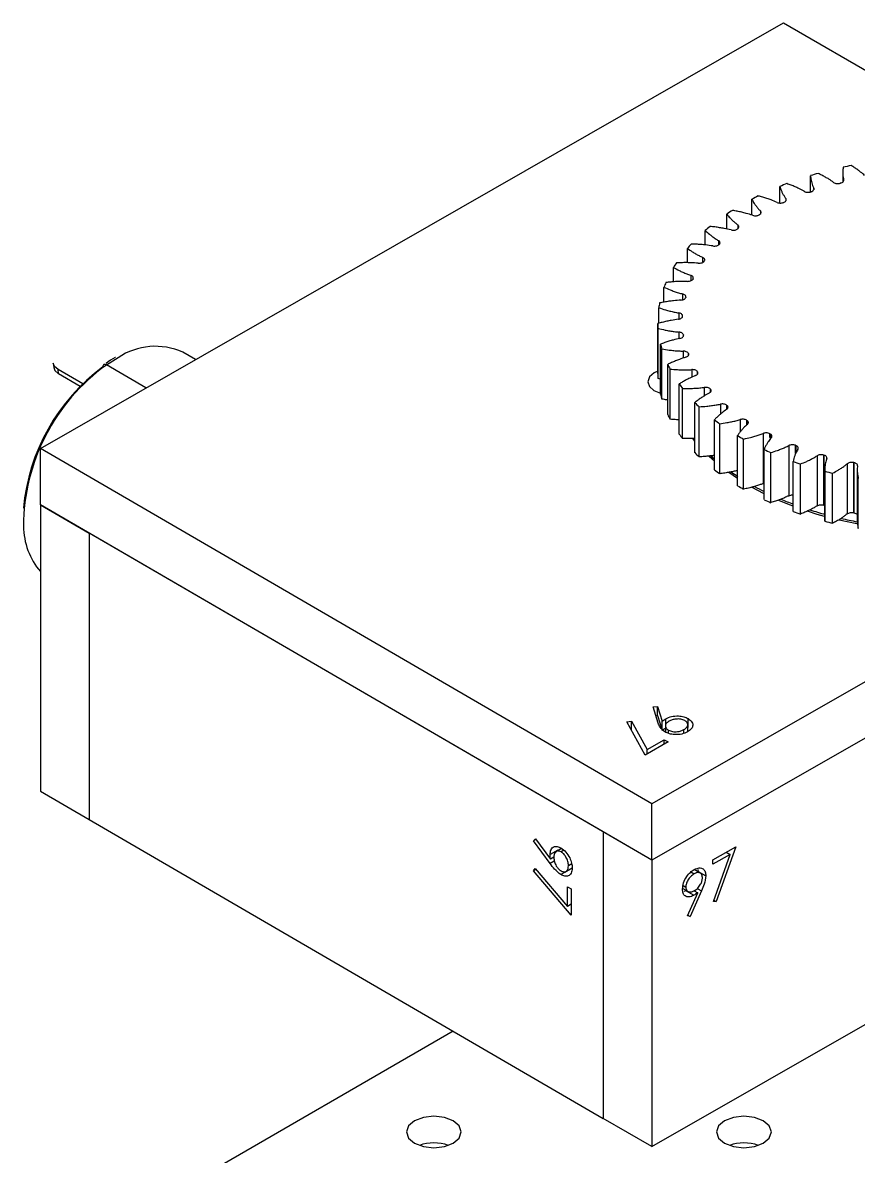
# Model space of a CAD drawing. Header units: millimetres. Extents: x 45 to 155, y 46 to 185.
# Drawn here: x 94.14 to 109.38, y 73.1 to 93.79 of the extents above; entities that cross this region are included whole.
import ezdxf

# ---------------------------------------------------------------- set-up
doc = ezdxf.new("R2010")
doc.units = ezdxf.units.MM

msp = doc.modelspace()

# ---------------------------------------------------------------- linework, layer by layer
at = {"color": 7, "linetype": 'Continuous', "lineweight": 25}
for p, q in [((94.461, 86.021), (108.019, 93.789)), ((108.019, 93.789), (112.459, 91.207)), ((109.1, 91.048), (109.1, 90.882)), ((108.511, 90.701), (108.511, 90.997)), ((109.116, 90.921), (109.116, 90.906)), ((107.953, 90.499), (107.953, 90.802)), ((108.569, 90.77), (108.569, 90.739)), ((107.442, 90.278), (107.442, 90.567)), ((108.06, 90.58), (108.06, 90.538)), ((106.985, 90.024), (106.985, 90.298)), ((107.596, 90.355), (107.596, 90.298)), ((106.591, 89.734), (106.591, 89.997)), ((107.184, 90.099), (107.184, 90.028)), ((106.831, 89.814), (106.831, 89.744)), ((106.265, 89.41), (106.265, 89.67)), ((106.543, 89.506), (106.543, 89.425)), ((106.013, 89.061), (106.013, 89.323)), ((106.325, 89.18), (106.325, 89.079)), ((105.838, 88.69), (105.838, 88.96)), ((106.178, 88.84), (106.178, 88.732)), ((105.743, 88.304), (105.743, 88.587)), ((106.107, 88.493), (106.107, 88.38)), ((105.726, 87.385), (105.726, 88.299)), ((105.73, 87.295), (105.73, 88.21)), ((106.111, 88.143), (106.111, 88.024)), ((105.775, 87.009), (105.775, 87.923)), ((106.195, 88.074), (106.195, 88.091)), ((97.289, 87.642), (97.058, 87.776)), ((105.799, 86.92), (105.799, 87.835)), ((106.191, 87.796), (106.191, 87.67)), ((106.286, 87.723), (106.286, 87.751)), ((106.287, 87.748), (106.287, 87.732)), ((94.697, 87.577), (94.705, 87.5)), ((95.666, 87.543), (95.881, 87.677)), ((96.385, 87.124), (95.666, 87.543)), ((105.906, 86.639), (105.906, 87.554)), ((95.234, 87.198), (94.784, 87.459)), ((94.792, 87.382), (94.784, 87.459)), ((95.188, 87.152), (94.792, 87.382)), ((119.172, 87.302), (105.614, 79.534)), ((105.949, 86.553), (105.949, 87.468)), ((106.347, 87.458), (106.347, 87.32)), ((106.45, 87.378), (106.45, 87.42)), ((106.452, 87.417), (106.452, 87.38)), ((106.116, 86.282), (106.116, 87.197)), ((106.177, 86.2), (106.177, 87.115)), ((106.574, 87.134), (106.574, 86.98)), ((106.685, 87.046), (106.685, 87.103)), ((106.687, 87.1), (106.687, 87.049)), ((105.655, 87.078), (105.775, 87.031)), ((106.402, 85.943), (106.402, 86.858)), ((106.48, 85.866), (106.48, 86.781)), ((106.87, 86.828), (106.87, 86.649)), ((106.986, 86.738), (106.986, 86.806)), ((106.989, 86.804), (106.989, 86.741)), ((106.759, 85.628), (106.759, 86.542)), ((106.854, 85.557), (106.854, 86.471)), ((107.23, 86.547), (107.23, 86.321)), ((107.35, 86.45), (107.35, 86.533)), ((107.354, 86.531), (107.354, 86.46)), ((119.172, 86.273), (105.614, 78.505)), ((107.648, 86.294), (107.648, 85.379)), ((107.77, 86.221), (107.77, 86.289)), ((107.774, 86.287), (107.774, 86.188)), ((106.402, 86.153), (106.365, 86.199)), ((106.402, 86.204), (106.394, 86.204)), ((107.182, 85.341), (107.182, 86.255)), ((107.291, 85.277), (107.291, 86.192)), ((108.117, 86.073), (108.117, 85.158)), ((108.24, 85.925), (108.24, 86.077)), ((108.245, 86.075), (108.245, 85.937)), ((105.614, 79.534), (94.461, 86.021)), ((94.461, 84.993), (94.461, 86.021)), ((106.759, 85.787), (106.661, 85.876)), ((107.664, 85.086), (107.664, 86.001)), ((107.786, 85.031), (107.786, 85.945)), ((108.632, 85.887), (108.632, 84.973)), ((108.752, 84.986), (108.752, 85.9)), ((108.757, 85.899), (108.757, 84.984)), ((108.197, 84.869), (108.197, 85.783)), ((108.33, 84.823), (108.33, 85.737)), ((109.182, 85.741), (109.182, 84.826)), ((109.299, 84.848), (109.299, 85.762)), ((109.304, 85.761), (109.304, 84.847)), ((107.182, 85.47), (107.023, 85.579)), ((108.773, 84.691), (108.773, 85.606)), ((108.915, 84.655), (108.915, 85.57)), ((109.363, 85.63), (109.363, 84.716)), ((109.383, 84.557), (109.383, 85.472)), ((107.648, 85.379), (107.664, 85.383)), ((105.614, 78.505), (94.461, 84.993)), ((94.461, 84.993), (95.349, 84.476)), ((94.461, 84.993), (94.461, 79.767)), ((108.757, 84.984), (108.773, 84.977)), ((108.773, 84.712), (108.773, 84.691)), ((104.727, 79.022), (95.349, 84.476)), ((95.349, 84.476), (95.349, 79.251)), ((105.64, 81.303), (105.722, 81.311)), ((105.734, 81.008), (105.64, 81.303)), ((105.722, 81.311), (105.807, 81.045)), ((105.722, 81.148), (105.722, 81.311)), ((105.691, 81.144), (105.722, 81.148)), ((105.722, 81.148), (105.807, 80.881)), ((106.279, 80.928), (106.279, 81.091)), ((105.163, 81.029), (105.245, 81.043)), ((105.496, 80.426), (105.163, 81.029)), ((105.245, 81.043), (105.53, 80.524)), ((105.245, 80.882), (105.245, 81.043)), ((105.614, 73.28), (119.172, 81.047)), ((105.807, 80.881), (105.807, 81.045)), ((105.864, 80.978), (105.864, 80.844)), ((105.873, 80.979), (105.873, 81.088)), ((106.203, 80.824), (106.203, 80.89)), ((106.272, 80.851), (106.272, 81.004)), ((105.53, 80.524), (105.844, 80.704)), ((105.844, 80.704), (105.912, 80.664)), ((105.844, 80.625), (105.844, 80.704)), ((105.918, 80.822), (105.918, 80.881)), ((105.912, 80.664), (105.496, 80.426)), ((105.53, 80.445), (105.53, 80.524)), ((94.461, 79.767), (95.349, 79.251)), ((105.614, 78.505), (105.614, 79.534)), ((95.349, 79.251), (104.727, 73.796)), ((105.614, 78.505), (104.727, 79.022)), ((104.727, 79.022), (104.727, 73.796)), ((103.459, 78.862), (103.492, 78.898)), ((103.501, 78.886), (103.459, 78.862)), ((103.761, 78.447), (103.459, 78.862)), ((103.492, 78.898), (103.765, 78.523)), ((103.902, 78.69), (103.76, 78.608)), ((103.971, 78.721), (103.858, 78.656)), ((103.902, 78.681), (103.902, 78.69)), ((104.011, 78.687), (103.962, 78.659)), ((106.731, 78.514), (107.147, 78.752)), ((107.044, 78.613), (106.731, 78.434)), ((106.739, 77.754), (107.044, 78.613)), ((107.147, 78.752), (106.791, 77.751)), ((106.975, 78.654), (107.044, 78.613)), ((103.837, 78.491), (103.761, 78.447)), ((103.829, 78.56), (103.765, 78.523)), ((104.154, 78.441), (104.095, 78.407)), ((105.614, 78.505), (105.614, 73.28)), ((106.731, 78.434), (106.731, 78.514)), ((103.459, 78.314), (103.487, 78.357)), ((103.503, 78.339), (103.459, 78.314)), ((104.147, 77.504), (103.459, 78.314)), ((103.487, 78.357), (104.078, 77.663)), ((104.1, 78.324), (103.958, 78.243)), ((104.031, 78.291), (104.164, 78.367)), ((106.329, 78.292), (106.388, 78.257)), ((106.521, 78.26), (106.388, 78.337)), ((106.454, 78.34), (106.46, 78.302)), ((106.46, 78.302), (106.601, 78.22)), ((104.078, 77.663), (104.078, 78.023)), ((104.078, 78.023), (104.147, 77.983)), ((106.179, 77.993), (106.291, 77.928)), ((106.188, 78.045), (106.237, 78.016)), ((106.446, 77.992), (106.523, 77.947)), ((104.147, 77.983), (104.147, 77.504)), ((106.242, 77.948), (106.198, 77.933)), ((106.249, 77.952), (106.242, 77.948)), ((106.242, 77.948), (106.383, 77.866)), ((106.266, 77.489), (106.454, 77.912)), ((106.523, 77.947), (106.315, 77.478)), ((106.39, 77.95), (106.454, 77.912)), ((104.147, 77.702), (104.078, 77.663)), ((106.791, 77.751), (106.739, 77.754)), ((106.747, 77.776), (106.791, 77.751)), ((106.315, 77.478), (106.266, 77.489)), ((106.272, 77.502), (106.315, 77.478)), ((101.994, 75.385), (79.72, 62.526)), ((105.614, 73.28), (104.727, 73.796))]:
    msp.add_line(p, q, dxfattribs=at)
at = {"color": 7, "linetype": 'Continuous', "lineweight": 25, "flags": 128}
for points in [[(94.784, 87.459), (94.72, 87.517), (94.697, 87.577)], [(95.666, 87.543), (95.652, 87.549), (95.639, 87.552), (95.628, 87.552), (95.618, 87.549), (95.61, 87.543), (95.605, 87.533), (95.603, 87.521), (95.603, 87.507)], [(94.705, 87.5), (94.727, 87.441), (94.792, 87.382)], [(105.726, 87.428), (105.657, 87.397), (105.572, 87.324), (105.542, 87.238), (105.571, 87.151), (105.655, 87.078)], [(107.664, 85.195), (107.655, 85.2), (107.448, 85.309)], [(108.197, 84.964), (108.125, 84.992), (107.931, 85.072)], [(108.768, 84.779), (108.635, 84.817), (108.457, 84.873)], [(109.355, 84.643), (109.177, 84.679), (109.033, 84.711)], [(101.994, 73.344), (102.102, 73.437), (102.14, 73.548), (102.102, 73.658), (101.994, 73.752), (101.831, 73.814), (101.64, 73.836), (101.449, 73.814), (101.286, 73.752), (101.178, 73.658), (101.14, 73.548), (101.178, 73.437), (101.286, 73.344), (101.449, 73.281), (101.64, 73.259), (101.831, 73.281), (101.994, 73.344)], [(107.65, 73.344), (107.759, 73.437), (107.797, 73.548), (107.759, 73.658), (107.65, 73.752), (107.488, 73.814), (107.297, 73.836), (107.106, 73.814), (106.943, 73.752), (106.835, 73.658), (106.797, 73.548), (106.835, 73.437), (106.943, 73.344), (107.106, 73.281), (107.297, 73.259), (107.488, 73.281), (107.65, 73.344)]]:
    msp.add_lwpolyline(points, dxfattribs=at)
at = {"color": 7, "linetype": 'Continuous', "lineweight": 25}
for centre, radius, start, end in [((110.607, 84.069), 7.239, 105.6918, 106.833), ((110.794, 83.319), 8.012, 101.0877, 102.1543), ((110.319, 84.918), 6.342, 110.6577, 111.9042), ((110.731, 84.08), 6.984, 103.8802, 103.9246), ((109.934, 85.782), 5.396, 116.1233, 117.5115), ((110.515, 84.819), 6.213, 108.6923, 108.7403), ((110.205, 85.611), 5.362, 113.9481, 114.0011), ((109.475, 86.582), 4.473, 122.2532, 123.8263), ((109.817, 86.379), 4.501, 119.8014, 119.861), ((108.977, 87.256), 3.634, 129.2394, 131.0462), ((109.375, 87.059), 3.69, 126.4342, 126.5022), ((108.486, 87.766), 2.926, 137.2886, 139.3764), ((108.918, 87.603), 2.979, 134.0502, 134.1287), ((108.048, 88.099), 2.375, 146.5808, 148.9798), ((108.488, 87.987), 2.402, 142.8467, 142.9372), ((107.71, 88.273), 1.994, 157.1822, 159.8778), ((108.129, 88.215), 1.976, 152.9465, 153.0496), ((107.879, 88.316), 1.706, 164.284, 164.3977), ((107.508, 88.333), 1.783, 168.9214, 171.8261), ((107.764, 88.338), 1.589, 176.4923, 176.6115), ((107.462, 88.339), 1.737, 181.3061, 184.2613), ((107.58, 88.36), 1.857, 193.6108, 196.4381), ((107.797, 88.343), 1.622, 188.9133, 189.0309), ((96.557, 86.678), 1.206, 65.4592, 124.098), ((107.975, 88.393), 1.807, 200.8074, 200.9169), ((97.808, 84.58), 3.656, 125.8644, 179.6625), ((97.742, 84.605), 3.605, 126.4044, 174.8488), ((107.846, 88.464), 2.143, 205.1414, 207.7105), ((107.462, 87.424), 1.737, 181.3061, 184.2613), ((108.278, 88.546), 2.147, 211.6295, 211.7271), ((108.234, 88.706), 2.6, 215.4728, 217.7312), ((108.674, 88.842), 2.642, 221.1536, 221.2386), ((107.58, 87.446), 1.857, 193.6108, 196.4381), ((108.701, 89.117), 3.224, 224.4936, 226.4506), ((109.121, 89.298), 3.282, 229.4126, 229.4861), ((107.846, 87.55), 2.143, 205.1414, 207.7105), ((109.202, 89.703), 3.995, 232.3036, 233.9998), ((109.577, 89.907), 4.042, 236.5732, 236.6372), ((108.234, 87.791), 2.6, 215.4728, 217.7312), ((109.999, 90.633), 4.883, 242.8413, 242.8977), ((109.687, 90.44), 4.878, 239.0936, 240.5784), ((110.354, 91.421), 5.747, 248.4127, 248.4633), ((108.701, 88.203), 3.224, 224.4936, 226.4506), ((108.956, 88.354), 3.348, 227.5033, 228.9779), ((110.117, 91.278), 5.82, 245.0694, 246.3894), ((110.623, 92.199), 6.571, 253.4573, 253.5035), ((110.46, 92.145), 6.753, 250.4178, 251.6132), ((110.799, 92.891), 7.285, 258.1172, 258.1604), ((109.202, 88.789), 3.995, 232.3036, 233.9998), ((109.461, 89.007), 4.173, 234.9192, 236.9041), ((110.703, 92.96), 7.604, 255.2974, 256.4019), ((109.687, 89.526), 4.878, 239.0936, 240.5784), ((109.924, 89.788), 5.082, 241.3883, 243.5915), ((110.117, 90.363), 5.82, 245.0694, 246.3894), ((110.317, 90.649), 6.029, 247.1158, 249.4091), ((110.46, 91.231), 6.753, 250.4178, 251.6132), ((110.607, 91.487), 6.916, 252.2731, 254.6877), ((110.623, 91.285), 6.571, 253.4573, 253.5035), ((110.799, 91.977), 7.285, 258.1172, 258.1604), ((110.703, 92.046), 7.604, 255.2974, 256.4019), ((110.792, 92.215), 7.667, 257.0117, 259.2658), ((95.487, 84.628), 1.336, 181.1369, 219.8323), ((101.64, 72.539), 0.809, 70.9084, 109.0916), ((107.297, 72.539), 0.809, 70.9084, 109.0916)]:
    msp.add_arc(centre, radius, start, end, dxfattribs=at)
for points, knots in [([(108.932, 90.876), (108.904, 90.896), (108.857, 90.928), (108.784, 90.97), (108.719, 91.005), (108.673, 91.027), (108.649, 91.038)], [0, 0, 0, 0, 0.333841, 0.553288, 0.775352, 1, 1, 1, 1]), ([(109.107, 91.151), (109.104, 91.125), (109.099, 91.081), (109.1, 91.021), (109.104, 90.971), (109.112, 90.938), (109.116, 90.921)], [0, 0, 0, 0, 0.346045, 0.566676, 0.784673, 1, 1, 1, 1]), ([(109.499, 91), (109.475, 91.022), (109.436, 91.058), (109.372, 91.105), (109.315, 91.144), (109.274, 91.169), (109.253, 91.181)], [0, 0, 0, 0, 0.333841, 0.553288, 0.775352, 1, 1, 1, 1]), ([(108.397, 90.712), (108.365, 90.729), (108.311, 90.758), (108.229, 90.795), (108.157, 90.824), (108.107, 90.843), (108.081, 90.852)], [0, 0, 0, 0, 0.333841, 0.553288, 0.775352, 1, 1, 1, 1]), ([(108.511, 90.997), (108.514, 90.971), (108.518, 90.927), (108.532, 90.868), (108.547, 90.818), (108.562, 90.786), (108.569, 90.77)], [0, 0, 0, 0, 0.346045, 0.566676, 0.784673, 1, 1, 1, 1]), ([(108.932, 90.876), (108.941, 90.871), (108.958, 90.86), (108.991, 90.854), (109.023, 90.853), (109.042, 90.856), (109.051, 90.858)], [0, 0, 0, 0, 0.279839, 0.559383, 0.779667, 1, 1, 1, 1]), ([(109.056, 90.859), (109.067, 90.863), (109.088, 90.87), (109.108, 90.887), (109.117, 90.904), (109.116, 90.916), (109.116, 90.921)], [0, 0, 0, 0, 0.279839, 0.559383, 0.779667, 1, 1, 1, 1]), ([(107.902, 90.51), (107.866, 90.525), (107.806, 90.55), (107.717, 90.58), (107.639, 90.604), (107.585, 90.619), (107.558, 90.626)], [0, 0, 0, 0, 0.333841, 0.553288, 0.775352, 1, 1, 1, 1]), ([(107.953, 90.802), (107.961, 90.776), (107.975, 90.733), (108.002, 90.675), (108.028, 90.627), (108.049, 90.596), (108.06, 90.58)], [0, 0, 0, 0, 0.346045, 0.566676, 0.784673, 1, 1, 1, 1]), ([(108.397, 90.712), (108.407, 90.707), (108.426, 90.698), (108.46, 90.694), (108.492, 90.695), (108.51, 90.7), (108.519, 90.703)], [0, 0, 0, 0, 0.2798384, 0.5593834, 0.7796671, 1, 1, 1, 1]), ([(108.524, 90.704), (108.533, 90.709), (108.553, 90.717), (108.569, 90.735), (108.575, 90.753), (108.571, 90.764), (108.569, 90.77)], [0, 0, 0, 0, 0.279839, 0.559383, 0.779667, 1, 1, 1, 1]), ([(107.442, 90.567), (107.456, 90.542), (107.478, 90.5), (107.518, 90.445), (107.554, 90.399), (107.582, 90.37), (107.596, 90.355)], [0, 0, 0, 0, 0.346045, 0.566676, 0.784673, 1, 1, 1, 1]), ([(107.902, 90.51), (107.912, 90.506), (107.933, 90.499), (107.968, 90.497), (108, 90.501), (108.016, 90.507), (108.024, 90.51)], [0, 0, 0, 0, 0.279838, 0.559384, 0.779667, 1, 1, 1, 1]), ([(108.029, 90.512), (108.038, 90.517), (108.056, 90.527), (108.067, 90.546), (108.069, 90.564), (108.063, 90.575), (108.06, 90.58)], [0, 0, 0, 0, 0.279838, 0.559384, 0.779667, 1, 1, 1, 1]), ([(106.985, 90.298), (107.005, 90.273), (107.036, 90.234), (107.087, 90.181), (107.133, 90.139), (107.167, 90.112), (107.184, 90.099)], [0, 0, 0, 0, 0.346045, 0.566676, 0.784673, 1, 1, 1, 1]), ([(107.454, 90.274), (107.415, 90.287), (107.351, 90.307), (107.256, 90.331), (107.173, 90.349), (107.117, 90.359), (107.088, 90.365)], [0, 0, 0, 0, 0.333841, 0.553288, 0.775352, 1, 1, 1, 1]), ([(107.454, 90.274), (107.465, 90.271), (107.488, 90.265), (107.523, 90.266), (107.553, 90.272), (107.568, 90.279), (107.576, 90.283)], [0, 0, 0, 0, 0.279838, 0.559384, 0.779667, 1, 1, 1, 1]), ([(107.58, 90.285), (107.588, 90.291), (107.603, 90.302), (107.611, 90.322), (107.608, 90.34), (107.6, 90.35), (107.596, 90.355)], [0, 0, 0, 0, 0.279838, 0.559384, 0.779667, 1, 1, 1, 1]), ([(106.591, 89.997), (106.615, 89.975), (106.655, 89.938), (106.717, 89.889), (106.772, 89.85), (106.812, 89.826), (106.831, 89.814)], [0, 0, 0, 0, 0.3460446, 0.5666762, 0.7846733, 1, 1, 1, 1]), ([(107.061, 90.008), (107.02, 90.017), (106.952, 90.033), (106.852, 90.049), (106.766, 90.062), (106.708, 90.068), (106.678, 90.071)], [0, 0, 0, 0, 0.333841, 0.553288, 0.775352, 1, 1, 1, 1]), ([(107.061, 90.008), (107.073, 90.006), (107.097, 90.001), (107.132, 90.005), (107.16, 90.013), (107.174, 90.021), (107.18, 90.025)], [0, 0, 0, 0, 0.279838, 0.559384, 0.779667, 1, 1, 1, 1]), ([(107.184, 90.028), (107.19, 90.034), (107.203, 90.046), (107.206, 90.066), (107.2, 90.084), (107.189, 90.094), (107.184, 90.099)], [0, 0, 0, 0, 0.279838, 0.559384, 0.779667, 1, 1, 1, 1]), ([(106.846, 89.744), (106.852, 89.75), (106.862, 89.763), (106.861, 89.784), (106.85, 89.801), (106.838, 89.81), (106.831, 89.814)], [0, 0, 0, 0, 0.279838, 0.559383, 0.779667, 1, 1, 1, 1]), ([(106.265, 89.67), (106.294, 89.65), (106.342, 89.616), (106.414, 89.572), (106.477, 89.538), (106.521, 89.517), (106.543, 89.506)], [0, 0, 0, 0, 0.346045, 0.566676, 0.784673, 1, 1, 1, 1]), ([(106.729, 89.715), (106.686, 89.721), (106.615, 89.732), (106.513, 89.741), (106.425, 89.747), (106.366, 89.749), (106.336, 89.75)], [0, 0, 0, 0, 0.333841, 0.553288, 0.775352, 1, 1, 1, 1]), ([(106.729, 89.715), (106.742, 89.714), (106.766, 89.711), (106.8, 89.717), (106.826, 89.727), (106.838, 89.736), (106.843, 89.741)], [0, 0, 0, 0, 0.279838, 0.559383, 0.779667, 1, 1, 1, 1]), ([(106.464, 89.401), (106.42, 89.404), (106.346, 89.409), (106.243, 89.411), (106.155, 89.41), (106.095, 89.408), (106.066, 89.407)], [0, 0, 0, 0, 0.333841, 0.553288, 0.775352, 1, 1, 1, 1]), ([(106.464, 89.401), (106.476, 89.4), (106.501, 89.399), (106.533, 89.408), (106.557, 89.42), (106.567, 89.43), (106.571, 89.434)], [0, 0, 0, 0, 0.279839, 0.559383, 0.779667, 1, 1, 1, 1]), ([(106.574, 89.438), (106.577, 89.444), (106.585, 89.458), (106.579, 89.478), (106.565, 89.495), (106.551, 89.502), (106.543, 89.506)], [0, 0, 0, 0, 0.2798386, 0.5593834, 0.779667, 1, 1, 1, 1]), ([(106.013, 89.323), (106.046, 89.304), (106.101, 89.274), (106.182, 89.236), (106.251, 89.206), (106.3, 89.189), (106.325, 89.18)], [0, 0, 0, 0, 0.346045, 0.566676, 0.784673, 1, 1, 1, 1]), ([(106.369, 89.114), (106.371, 89.121), (106.376, 89.135), (106.366, 89.155), (106.348, 89.17), (106.332, 89.177), (106.325, 89.18)], [0, 0, 0, 0, 0.279839, 0.559383, 0.779667, 1, 1, 1, 1]), ([(105.838, 88.96), (105.875, 88.944), (105.935, 88.918), (106.024, 88.886), (106.1, 88.861), (106.152, 88.847), (106.178, 88.84)], [0, 0, 0, 0, 0.346045, 0.566676, 0.784673, 1, 1, 1, 1]), ([(106.268, 89.069), (106.224, 89.069), (106.15, 89.07), (106.047, 89.064), (105.96, 89.057), (105.901, 89.05), (105.872, 89.047)], [0, 0, 0, 0, 0.333841, 0.553288, 0.775352, 1, 1, 1, 1]), ([(106.268, 89.069), (106.281, 89.07), (106.305, 89.071), (106.336, 89.081), (106.357, 89.095), (106.364, 89.106), (106.368, 89.111)], [0, 0, 0, 0, 0.2798391, 0.5593831, 0.7796667, 1, 1, 1, 1]), ([(106.146, 88.727), (106.158, 88.728), (106.183, 88.731), (106.21, 88.743), (106.229, 88.759), (106.234, 88.77), (106.236, 88.775)], [0, 0, 0, 0, 0.27984, 0.559383, 0.779666, 1, 1, 1, 1]), ([(106.237, 88.778), (106.237, 88.785), (106.239, 88.8), (106.225, 88.818), (106.204, 88.832), (106.187, 88.838), (106.178, 88.84)], [0, 0, 0, 0, 0.2798395, 0.5593829, 0.7796664, 1, 1, 1, 1]), ([(105.743, 88.587), (105.783, 88.574), (105.849, 88.552), (105.944, 88.527), (106.024, 88.508), (106.079, 88.498), (106.107, 88.493)], [0, 0, 0, 0, 0.346045, 0.566676, 0.784673, 1, 1, 1, 1]), ([(106.146, 88.727), (106.102, 88.724), (106.029, 88.718), (105.928, 88.705), (105.843, 88.692), (105.786, 88.681), (105.758, 88.676)], [0, 0, 0, 0, 0.333841, 0.553288, 0.775352, 1, 1, 1, 1]), ([(106.1, 88.378), (106.057, 88.372), (105.985, 88.361), (105.888, 88.341), (105.806, 88.321), (105.753, 88.307), (105.726, 88.299)], [0, 0, 0, 0, 0.333841, 0.553288, 0.775352, 1, 1, 1, 1]), ([(106.1, 88.378), (106.111, 88.38), (106.135, 88.385), (106.16, 88.399), (106.175, 88.416), (106.177, 88.427), (106.178, 88.432)], [0, 0, 0, 0, 0.27984, 0.559382, 0.779666, 1, 1, 1, 1]), ([(106.178, 88.436), (106.177, 88.443), (106.176, 88.457), (106.158, 88.474), (106.134, 88.487), (106.116, 88.491), (106.107, 88.493)], [0, 0, 0, 0, 0.27984, 0.559383, 0.779666, 1, 1, 1, 1]), ([(105.73, 88.21), (105.773, 88.2), (105.843, 88.183), (105.942, 88.165), (106.026, 88.152), (106.083, 88.146), (106.111, 88.143)], [0, 0, 0, 0, 0.346045, 0.566676, 0.784673, 1, 1, 1, 1]), ([(106.195, 88.091), (106.192, 88.098), (106.187, 88.112), (106.166, 88.128), (106.139, 88.139), (106.121, 88.142), (106.111, 88.143)], [0, 0, 0, 0, 0.27984, 0.559382, 0.779666, 1, 1, 1, 1]), ([(106.129, 88.028), (106.088, 88.019), (106.019, 88.003), (105.928, 87.976), (105.85, 87.951), (105.8, 87.933), (105.775, 87.923)], [0, 0, 0, 0, 0.333841, 0.553288, 0.775352, 1, 1, 1, 1]), ([(106.129, 88.028), (106.14, 88.031), (106.163, 88.038), (106.184, 88.054), (106.195, 88.071), (106.195, 88.082), (106.195, 88.088)], [0, 0, 0, 0, 0.27984, 0.559383, 0.779666, 1, 1, 1, 1]), ([(105.799, 87.835), (105.844, 87.828), (105.916, 87.817), (106.019, 87.806), (106.105, 87.799), (106.163, 87.797), (106.191, 87.796)], [0, 0, 0, 0, 0.346045, 0.566676, 0.784673, 1, 1, 1, 1]), ([(106.286, 87.751), (106.282, 87.758), (106.274, 87.771), (106.249, 87.786), (106.22, 87.794), (106.201, 87.796), (106.191, 87.796)], [0, 0, 0, 0, 0.27984, 0.559383, 0.779666, 1, 1, 1, 1]), ([(106.234, 87.684), (106.245, 87.688), (106.266, 87.696), (106.283, 87.713), (106.291, 87.731), (106.288, 87.742), (106.287, 87.748)], [0, 0, 0, 0, 0.279839, 0.559383, 0.779666, 1, 1, 1, 1]), ([(95.83, 87.681), (95.828, 87.68), (95.771, 87.654), (95.714, 87.612), (95.66, 87.571)], [0, 0, 0, 0, 0.045926, 1, 1, 1, 1]), ([(106.234, 87.684), (106.195, 87.672), (106.131, 87.651), (106.046, 87.617), (105.975, 87.587), (105.929, 87.565), (105.906, 87.554)], [0, 0, 0, 0, 0.333841, 0.553288, 0.775352, 1, 1, 1, 1]), ([(105.949, 87.468), (105.994, 87.464), (106.069, 87.459), (106.173, 87.455), (106.26, 87.455), (106.318, 87.457), (106.347, 87.458)], [0, 0, 0, 0, 0.346045, 0.566676, 0.784673, 1, 1, 1, 1]), ([(106.414, 87.35), (106.378, 87.335), (106.318, 87.31), (106.241, 87.27), (106.177, 87.235), (106.136, 87.21), (106.116, 87.197)], [0, 0, 0, 0, 0.333841, 0.553288, 0.775352, 1, 1, 1, 1]), ([(106.45, 87.42), (106.444, 87.426), (106.434, 87.439), (106.406, 87.452), (106.376, 87.458), (106.356, 87.458), (106.347, 87.458)], [0, 0, 0, 0, 0.279839, 0.559383, 0.779667, 1, 1, 1, 1]), ([(106.414, 87.35), (106.423, 87.354), (106.442, 87.363), (106.456, 87.382), (106.459, 87.401), (106.454, 87.411), (106.452, 87.417)], [0, 0, 0, 0, 0.279839, 0.559383, 0.779667, 1, 1, 1, 1]), ([(105.775, 87.284), (105.775, 87.284), (105.76, 87.288), (105.745, 87.291), (105.73, 87.295)], [0, 0, 0, 0, 0.011768, 1, 1, 1, 1]), ([(106.177, 87.115), (106.223, 87.114), (106.299, 87.114), (106.403, 87.118), (106.489, 87.124), (106.546, 87.131), (106.574, 87.134)], [0, 0, 0, 0, 0.346045, 0.566676, 0.784673, 1, 1, 1, 1]), ([(106.685, 87.103), (106.678, 87.109), (106.664, 87.121), (106.634, 87.132), (106.603, 87.136), (106.583, 87.134), (106.574, 87.134)], [0, 0, 0, 0, 0.279839, 0.559383, 0.779667, 1, 1, 1, 1]), ([(106.664, 87.031), (106.672, 87.036), (106.689, 87.047), (106.699, 87.066), (106.698, 87.085), (106.691, 87.095), (106.687, 87.1)], [0, 0, 0, 0, 0.279839, 0.559383, 0.779667, 1, 1, 1, 1]), ([(105.906, 86.905), (105.901, 86.905), (105.881, 86.908), (105.845, 86.913), (105.815, 86.918), (105.799, 86.92)], [0, 0, 0, 0, 0.128058, 0.56269, 1, 1, 1, 1]), ([(106.664, 87.031), (106.631, 87.013), (106.578, 86.984), (106.51, 86.94), (106.454, 86.9), (106.419, 86.872), (106.402, 86.858)], [0, 0, 0, 0, 0.333841, 0.553288, 0.775352, 1, 1, 1, 1]), ([(106.48, 86.781), (106.526, 86.784), (106.601, 86.789), (106.703, 86.801), (106.788, 86.813), (106.842, 86.823), (106.87, 86.828)], [0, 0, 0, 0, 0.346045, 0.566676, 0.784673, 1, 1, 1, 1]), ([(106.981, 86.733), (106.953, 86.713), (106.906, 86.681), (106.848, 86.631), (106.802, 86.588), (106.773, 86.557), (106.759, 86.542)], [0, 0, 0, 0, 0.333841, 0.553288, 0.775352, 1, 1, 1, 1]), ([(106.986, 86.806), (106.978, 86.812), (106.962, 86.823), (106.93, 86.831), (106.898, 86.833), (106.879, 86.83), (106.87, 86.828)], [0, 0, 0, 0, 0.279838, 0.559383, 0.779667, 1, 1, 1, 1]), ([(106.981, 86.733), (106.988, 86.739), (107.003, 86.75), (107.008, 86.771), (107.004, 86.789), (106.994, 86.799), (106.989, 86.804)], [0, 0, 0, 0, 0.279838, 0.559383, 0.779667, 1, 1, 1, 1]), ([(106.116, 86.543), (106.108, 86.543), (106.084, 86.544), (106.044, 86.546), (105.996, 86.549), (105.965, 86.552), (105.949, 86.553)], [0, 0, 0, 0, 0.144001, 0.427567, 0.712905, 1, 1, 1, 1]), ([(106.854, 86.471), (106.898, 86.478), (106.971, 86.488), (107.07, 86.507), (107.152, 86.525), (107.204, 86.54), (107.23, 86.547)], [0, 0, 0, 0, 0.346045, 0.566676, 0.784673, 1, 1, 1, 1]), ([(107.35, 86.533), (107.341, 86.538), (107.323, 86.548), (107.289, 86.553), (107.257, 86.553), (107.239, 86.549), (107.23, 86.547)], [0, 0, 0, 0, 0.279838, 0.559384, 0.779667, 1, 1, 1, 1]), ([(107.361, 86.46), (107.367, 86.467), (107.379, 86.479), (107.379, 86.499), (107.371, 86.517), (107.359, 86.526), (107.354, 86.531)], [0, 0, 0, 0, 0.279838, 0.559384, 0.779667, 1, 1, 1, 1]), ([(107.361, 86.46), (107.337, 86.439), (107.297, 86.403), (107.251, 86.35), (107.214, 86.303), (107.193, 86.271), (107.182, 86.255)], [0, 0, 0, 0, 0.333841, 0.553288, 0.775352, 1, 1, 1, 1]), ([(107.291, 86.192), (107.334, 86.201), (107.404, 86.217), (107.498, 86.243), (107.575, 86.267), (107.624, 86.285), (107.648, 86.294)], [0, 0, 0, 0, 0.346045, 0.566676, 0.784673, 1, 1, 1, 1]), ([(107.77, 86.289), (107.76, 86.293), (107.74, 86.301), (107.705, 86.304), (107.673, 86.302), (107.656, 86.296), (107.648, 86.294)], [0, 0, 0, 0, 0.2798382, 0.5593836, 0.7796673, 1, 1, 1, 1]), ([(107.797, 86.217), (107.801, 86.224), (107.81, 86.237), (107.807, 86.257), (107.794, 86.275), (107.781, 86.283), (107.774, 86.287)], [0, 0, 0, 0, 0.279838, 0.559384, 0.779667, 1, 1, 1, 1]), ([(106.394, 86.204), (106.37, 86.203), (106.329, 86.201), (106.273, 86.2), (106.225, 86.2), (106.193, 86.2), (106.177, 86.2)], [0, 0, 0, 0, 0.336802, 0.556499, 0.777569, 1, 1, 1, 1]), ([(107.797, 86.217), (107.778, 86.194), (107.746, 86.156), (107.712, 86.099), (107.685, 86.051), (107.671, 86.017), (107.664, 86.001)], [0, 0, 0, 0, 0.333841, 0.553288, 0.775352, 1, 1, 1, 1]), ([(107.786, 85.945), (107.826, 85.958), (107.893, 85.979), (107.98, 86.012), (108.051, 86.041), (108.096, 86.062), (108.117, 86.073)], [0, 0, 0, 0, 0.346045, 0.566676, 0.784673, 1, 1, 1, 1]), ([(108.24, 86.077), (108.229, 86.08), (108.207, 86.087), (108.172, 86.087), (108.141, 86.083), (108.125, 86.076), (108.117, 86.073)], [0, 0, 0, 0, 0.279838, 0.559384, 0.779667, 1, 1, 1, 1]), ([(108.282, 86.008), (108.285, 86.014), (108.291, 86.028), (108.283, 86.048), (108.267, 86.064), (108.252, 86.071), (108.245, 86.075)], [0, 0, 0, 0, 0.279838, 0.559384, 0.779667, 1, 1, 1, 1]), ([(106.695, 85.886), (106.671, 85.883), (106.631, 85.878), (106.576, 85.873), (106.528, 85.869), (106.496, 85.867), (106.48, 85.866)], [0, 0, 0, 0, 0.336802, 0.556499, 0.777569, 1, 1, 1, 1]), ([(106.759, 85.894), (106.751, 85.893), (106.729, 85.89), (106.708, 85.887), (106.695, 85.886)], [0, 0, 0, 0, 0.388313, 1, 1, 1, 1]), ([(108.282, 86.008), (108.268, 85.983), (108.245, 85.943), (108.223, 85.885), (108.208, 85.834), (108.2, 85.8), (108.197, 85.783)], [0, 0, 0, 0, 0.333841, 0.553288, 0.775352, 1, 1, 1, 1]), ([(108.33, 85.737), (108.368, 85.753), (108.429, 85.778), (108.509, 85.817), (108.573, 85.851), (108.612, 85.875), (108.632, 85.887)], [0, 0, 0, 0, 0.3460446, 0.5666762, 0.7846733, 1, 1, 1, 1]), ([(108.752, 85.9), (108.741, 85.903), (108.717, 85.908), (108.682, 85.906), (108.653, 85.899), (108.639, 85.891), (108.632, 85.887)], [0, 0, 0, 0, 0.279838, 0.559383, 0.779667, 1, 1, 1, 1]), ([(108.809, 85.835), (108.81, 85.842), (108.813, 85.856), (108.801, 85.875), (108.782, 85.89), (108.765, 85.896), (108.757, 85.899)], [0, 0, 0, 0, 0.2798385, 0.5593834, 0.7796671, 1, 1, 1, 1]), ([(108.809, 85.835), (108.801, 85.81), (108.787, 85.768), (108.777, 85.708), (108.773, 85.657), (108.773, 85.623), (108.773, 85.606)], [0, 0, 0, 0, 0.333841, 0.553288, 0.775352, 1, 1, 1, 1]), ([(108.915, 85.57), (108.949, 85.588), (109.004, 85.618), (109.075, 85.662), (109.132, 85.7), (109.165, 85.727), (109.182, 85.741)], [0, 0, 0, 0, 0.346045, 0.566676, 0.784673, 1, 1, 1, 1]), ([(109.299, 85.762), (109.287, 85.764), (109.262, 85.767), (109.228, 85.763), (109.2, 85.754), (109.188, 85.745), (109.182, 85.741)], [0, 0, 0, 0, 0.279839, 0.559383, 0.779667, 1, 1, 1, 1]), ([(109.369, 85.701), (109.369, 85.708), (109.369, 85.723), (109.353, 85.741), (109.33, 85.754), (109.313, 85.759), (109.304, 85.761)], [0, 0, 0, 0, 0.279839, 0.559383, 0.779667, 1, 1, 1, 1]), ([(109.369, 85.701), (109.366, 85.676), (109.362, 85.633), (109.365, 85.574), (109.372, 85.523), (109.38, 85.489), (109.383, 85.472)], [0, 0, 0, 0, 0.333841, 0.553288, 0.775352, 1, 1, 1, 1]), ([(107.062, 85.592), (107.039, 85.587), (107.001, 85.58), (106.947, 85.571), (106.9, 85.563), (106.869, 85.559), (106.854, 85.557)], [0, 0, 0, 0, 0.336802, 0.556499, 0.777569, 1, 1, 1, 1]), ([(107.182, 85.619), (107.179, 85.619), (107.165, 85.615), (107.137, 85.608), (107.1, 85.6), (107.075, 85.594), (107.062, 85.592)], [0, 0, 0, 0, 0.0652853, 0.3751035, 0.6866768, 1, 1, 1, 1]), ([(108.773, 85.626), (108.773, 85.474), (108.773, 85.169), (108.773, 84.864), (108.773, 84.712)], [0, 0, 0, 0, 0.499999, 1, 1, 1, 1]), ([(107.49, 85.327), (107.468, 85.32), (107.432, 85.31), (107.38, 85.297), (107.336, 85.287), (107.306, 85.28), (107.291, 85.277)], [0, 0, 0, 0, 0.336802, 0.556499, 0.777569, 1, 1, 1, 1]), ([(107.648, 85.379), (107.631, 85.373), (107.602, 85.362), (107.561, 85.348), (107.526, 85.337), (107.502, 85.33), (107.49, 85.327)], [0, 0, 0, 0, 0.337089, 0.556816, 0.777787, 1, 1, 1, 1]), ([(107.973, 85.095), (107.952, 85.087), (107.919, 85.074), (107.87, 85.058), (107.828, 85.044), (107.8, 85.035), (107.786, 85.031)], [0, 0, 0, 0, 0.336802, 0.556499, 0.777569, 1, 1, 1, 1]), ([(108.117, 85.158), (108.102, 85.15), (108.076, 85.138), (108.039, 85.121), (108.006, 85.108), (107.984, 85.099), (107.973, 85.095)], [0, 0, 0, 0, 0.3370893, 0.556816, 0.7777875, 1, 1, 1, 1]), ([(108.117, 85.158), (108.128, 85.162), (108.148, 85.17), (108.177, 85.174), (108.193, 85.172), (108.197, 85.171)], [0, 0, 0, 0, 0.431492, 0.862532, 1, 1, 1, 1]), ([(108.502, 84.899), (108.483, 84.89), (108.452, 84.875), (108.408, 84.855), (108.37, 84.839), (108.343, 84.828), (108.33, 84.823)], [0, 0, 0, 0, 0.336802, 0.556499, 0.777569, 1, 1, 1, 1]), ([(108.632, 84.973), (108.618, 84.964), (108.595, 84.95), (108.561, 84.931), (108.532, 84.915), (108.512, 84.904), (108.502, 84.899)], [0, 0, 0, 0, 0.337089, 0.556816, 0.777787, 1, 1, 1, 1]), ([(108.632, 84.973), (108.641, 84.978), (108.659, 84.987), (108.693, 84.993), (108.725, 84.992), (108.743, 84.988), (108.752, 84.986)], [0, 0, 0, 0, 0.279838, 0.559383, 0.779667, 1, 1, 1, 1]), ([(109.182, 84.826), (109.17, 84.817), (109.151, 84.801), (109.121, 84.779), (109.096, 84.761), (109.078, 84.75), (109.069, 84.744)], [0, 0, 0, 0, 0.337089, 0.556816, 0.777787, 1, 1, 1, 1]), ([(109.182, 84.826), (109.19, 84.832), (109.206, 84.842), (109.239, 84.85), (109.27, 84.852), (109.289, 84.849), (109.299, 84.848)], [0, 0, 0, 0, 0.279839, 0.559383, 0.779667, 1, 1, 1, 1]), ([(109.304, 84.847), (109.315, 84.844), (109.337, 84.837), (109.357, 84.823), (109.362, 84.814), (109.363, 84.811)], [0, 0, 0, 0, 0.41466, 0.828884, 1, 1, 1, 1]), ([(109.069, 84.744), (109.053, 84.733), (109.025, 84.716), (108.986, 84.693), (108.951, 84.674), (108.927, 84.662), (108.915, 84.655)], [0, 0, 0, 0, 0.336802, 0.556499, 0.777569, 1, 1, 1, 1]), ([(109.364, 84.716), (109.363, 84.712), (109.363, 84.701), (109.364, 84.69), (109.364, 84.682)], [0, 0, 0, 0, 0.3123921, 1, 1, 1, 1]), ([(109.364, 84.682), (109.365, 84.668), (109.367, 84.645), (109.372, 84.612), (109.377, 84.585), (109.381, 84.566), (109.383, 84.557)], [0, 0, 0, 0, 0.336802, 0.556499, 0.777569, 1, 1, 1, 1]), ([(105.873, 81.088), (105.906, 81.104), (105.973, 81.134), (106.094, 81.143), (106.202, 81.129), (106.253, 81.104), (106.279, 81.091)], [0, 0, 0, 0, 0.279814, 0.559489, 0.779635, 1, 1, 1, 1]), ([(106.279, 81.091), (106.306, 81.071), (106.361, 81.031), (106.368, 80.958), (106.336, 80.894), (106.291, 80.864), (106.269, 80.848)], [0, 0, 0, 0, 0.279538, 0.558851, 0.779452, 1, 1, 1, 1]), ([(105.853, 80.848), (105.82, 80.875), (105.761, 80.924), (105.742, 80.982), (105.734, 81.008)], [0, 0, 0, 0, 0.55819, 1, 1, 1, 1]), ([(105.807, 81.045), (105.819, 81.053), (105.839, 81.068), (105.863, 81.082), (105.873, 81.088)], [0, 0, 0, 0, 0.559944, 1, 1, 1, 1]), ([(105.807, 80.881), (105.818, 80.89), (105.836, 80.903), (105.857, 80.915), (105.864, 80.919)], [0, 0, 0, 0, 0.646687, 1, 1, 1, 1]), ([(105.93, 81.042), (105.911, 81.029), (105.873, 81.003), (105.859, 80.955), (105.874, 80.912), (105.903, 80.891), (105.918, 80.881)], [0, 0, 0, 0, 0.2803193, 0.5595299, 0.7797528, 1, 1, 1, 1]), ([(105.918, 80.881), (105.942, 80.87), (105.99, 80.85), (106.077, 80.85), (106.15, 80.864), (106.186, 80.881), (106.203, 80.89)], [0, 0, 0, 0, 0.278722, 0.558569, 0.779171, 1, 1, 1, 1]), ([(106.221, 81.055), (106.197, 81.065), (106.147, 81.086), (106.059, 81.084), (105.985, 81.069), (105.949, 81.051), (105.93, 81.042)], [0, 0, 0, 0, 0.278472, 0.558424, 0.779098, 1, 1, 1, 1]), ([(106.203, 80.89), (106.222, 80.904), (106.26, 80.93), (106.276, 80.978), (106.265, 81.023), (106.236, 81.044), (106.221, 81.055)], [0, 0, 0, 0, 0.280092, 0.560011, 0.780131, 1, 1, 1, 1]), ([(106.269, 80.848), (106.235, 80.833), (106.166, 80.802), (106.042, 80.794), (105.932, 80.811), (105.88, 80.836), (105.853, 80.848)], [0, 0, 0, 0, 0.27973, 0.559163, 0.779612, 1, 1, 1, 1]), ([(103.76, 78.608), (103.763, 78.641), (103.769, 78.706), (103.822, 78.754), (103.888, 78.765), (103.935, 78.742), (103.958, 78.731)], [0, 0, 0, 0, 0.279814, 0.559489, 0.779635, 1, 1, 1, 1]), ([(103.765, 78.523), (103.763, 78.54), (103.76, 78.568), (103.76, 78.596), (103.76, 78.608)], [0, 0, 0, 0, 0.559944, 1, 1, 1, 1]), ([(103.962, 78.659), (103.94, 78.667), (103.898, 78.684), (103.856, 78.656), (103.832, 78.612), (103.83, 78.574), (103.828, 78.555)], [0, 0, 0, 0, 0.278472, 0.558424, 0.779098, 1, 1, 1, 1]), ([(103.958, 78.731), (103.989, 78.708), (104.051, 78.664), (104.119, 78.556), (104.157, 78.452), (104.162, 78.393), (104.164, 78.364)], [0, 0, 0, 0, 0.279538, 0.558851, 0.779452, 1, 1, 1, 1]), ([(104.095, 78.407), (104.093, 78.433), (104.089, 78.484), (104.055, 78.56), (104.011, 78.624), (103.978, 78.647), (103.962, 78.659)], [0, 0, 0, 0, 0.280092, 0.560011, 0.780131, 1, 1, 1, 1]), ([(103.958, 78.243), (103.918, 78.274), (103.847, 78.329), (103.787, 78.411), (103.761, 78.447)], [0, 0, 0, 0, 0.5581895, 1, 1, 1, 1]), ([(103.828, 78.555), (103.83, 78.53), (103.834, 78.48), (103.868, 78.404), (103.913, 78.344), (103.946, 78.321), (103.962, 78.31)], [0, 0, 0, 0, 0.2803193, 0.5595299, 0.7797528, 1, 1, 1, 1]), ([(103.962, 78.31), (103.983, 78.301), (104.025, 78.284), (104.067, 78.31), (104.092, 78.352), (104.094, 78.389), (104.095, 78.407)], [0, 0, 0, 0, 0.278722, 0.558569, 0.779171, 1, 1, 1, 1]), ([(104.164, 78.364), (104.16, 78.33), (104.153, 78.264), (104.098, 78.216), (104.03, 78.209), (103.982, 78.231), (103.958, 78.243)], [0, 0, 0, 0, 0.2797299, 0.5591633, 0.7796116, 1, 1, 1, 1]), ([(106.176, 77.977), (106.18, 78.016), (106.187, 78.092), (106.247, 78.204), (106.318, 78.289), (106.367, 78.322), (106.391, 78.339)], [0, 0, 0, 0, 0.279538, 0.558851, 0.779452, 1, 1, 1, 1]), ([(106.388, 78.257), (106.367, 78.243), (106.325, 78.214), (106.275, 78.147), (106.242, 78.076), (106.238, 78.036), (106.237, 78.016)], [0, 0, 0, 0, 0.280092, 0.560011, 0.780131, 1, 1, 1, 1]), ([(106.54, 78.19), (106.537, 78.212), (106.531, 78.257), (106.487, 78.281), (106.438, 78.282), (106.405, 78.266), (106.388, 78.257)], [0, 0, 0, 0, 0.278722, 0.558569, 0.779171, 1, 1, 1, 1]), ([(106.391, 78.339), (106.422, 78.352), (106.483, 78.379), (106.553, 78.356), (106.593, 78.299), (106.598, 78.246), (106.601, 78.22)], [0, 0, 0, 0, 0.2797299, 0.5591633, 0.7796116, 1, 1, 1, 1]), ([(106.601, 78.22), (106.594, 78.17), (106.582, 78.08), (106.541, 77.988), (106.523, 77.947)], [0, 0, 0, 0, 0.55819, 1, 1, 1, 1]), ([(106.237, 78.016), (106.24, 77.993), (106.247, 77.948), (106.293, 77.926), (106.343, 77.927), (106.377, 77.944), (106.394, 77.952)], [0, 0, 0, 0, 0.2784725, 0.5584236, 0.7790976, 1, 1, 1, 1]), ([(106.394, 77.952), (106.415, 77.966), (106.457, 77.994), (106.505, 78.061), (106.535, 78.131), (106.538, 78.17), (106.54, 78.19)], [0, 0, 0, 0, 0.280319, 0.55953, 0.779753, 1, 1, 1, 1]), ([(106.383, 77.866), (106.353, 77.852), (106.293, 77.825), (106.225, 77.847), (106.182, 77.899), (106.178, 77.951), (106.176, 77.977)], [0, 0, 0, 0, 0.279814, 0.559489, 0.779635, 1, 1, 1, 1]), ([(106.454, 77.912), (106.441, 77.903), (106.417, 77.886), (106.393, 77.872), (106.383, 77.866)], [0, 0, 0, 0, 0.559944, 1, 1, 1, 1])]:
    msp.add_open_spline(points, degree=3, knots=knots, dxfattribs=at)

doc.saveas('drawing.dxf')
